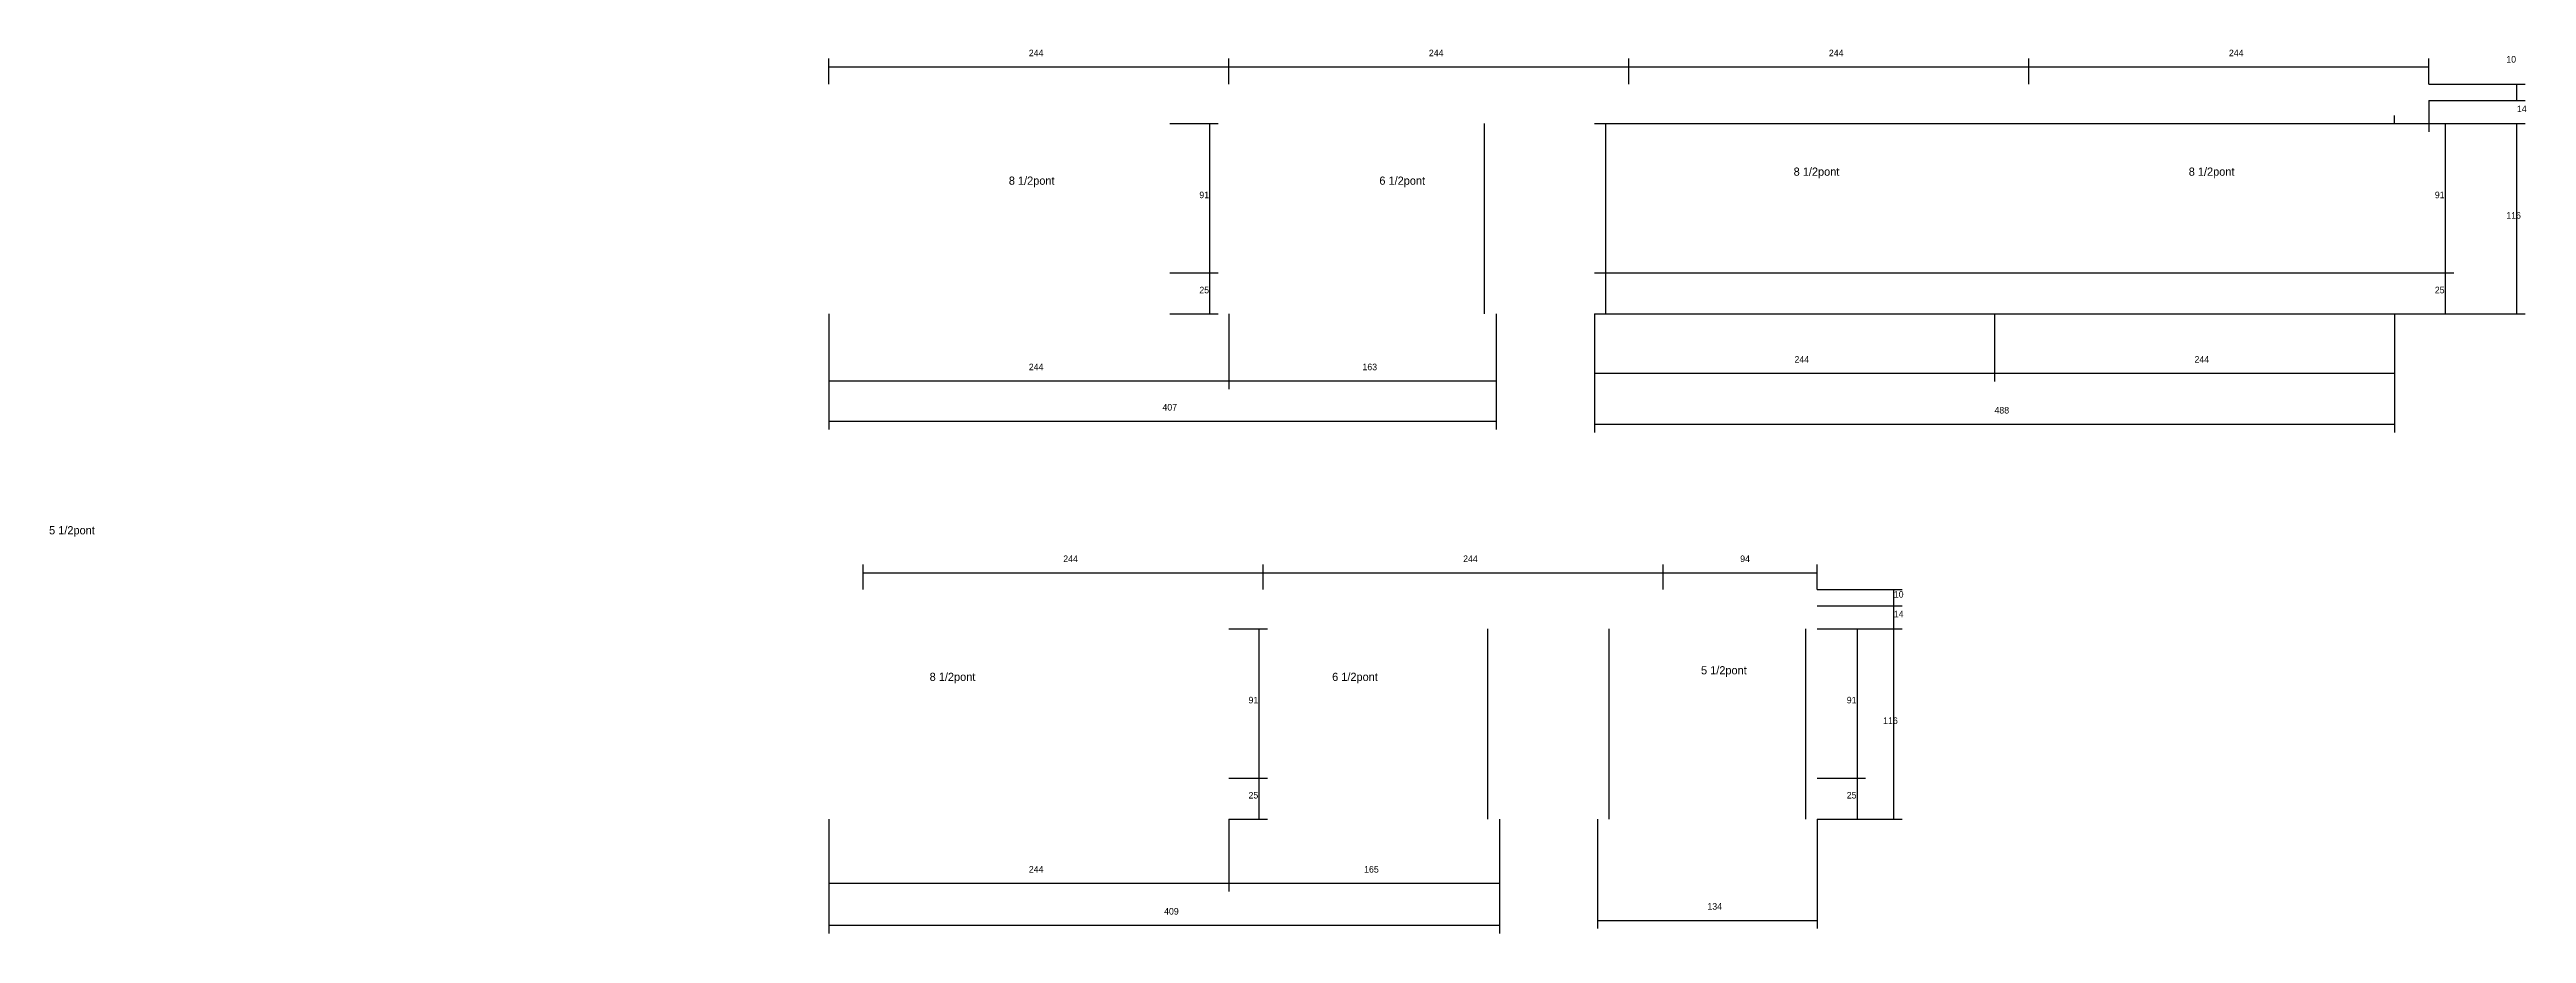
# Model space of a CAD drawing. Header units: metres. Extents: x -2848 to 22762, y -49062 to 1016.
# Drawn here: x -2180 to -669, y -26880 to -26341 of the extents above; entities that cross this region are included whole.
import ezdxf

# ---------------------------------------------------------------- set-up
doc = ezdxf.new("R2010")
doc.units = ezdxf.units.M
for name, color, linetype in [('COTA', 4, 'Continuous'), ('NOMENCLATURA', 7, 'Continuous'), ('Painéis', 200, 'Continuous'), ('SARR_2.2x7', 40, 'Continuous')]:
    doc.layers.add(name, color=color, linetype=linetype)

msp = doc.modelspace()

# ---------------------------------------------------------------- linework, layer by layer
at = {"layer": 'COTA'}
for p, q in [((-1704.4, -26361.8), (-1704.4, -26346.2)), ((-1460.4, -26361.8), (-1460.4, -26346.2)), ((-1460.4, -26361.8), (-1460.4, -26346.2)), ((-1216.4, -26361.8), (-1216.4, -26346.2)), ((-1216.4, -26361.8), (-1216.4, -26346.2)), ((-972.4, -26361.8), (-972.4, -26346.2)), ((-972.4, -26361.8), (-972.4, -26346.2)), ((-728.4, -26361.8), (-728.4, -26346.2)), ((-1704.4, -26351.2), (-1460.4, -26351.2)), ((-1460.4, -26351.2), (-1216.4, -26351.2)), ((-1216.4, -26351.2), (-972.4, -26351.2)), ((-972.4, -26351.2), (-728.4, -26351.2)), ((-728.4, -26361.8), (-669.7, -26361.8)), ((-674.7, -26371.8), (-674.7, -26361.8)), ((-728.4, -26371.8), (-669.7, -26371.8)), ((-728.4, -26371.8), (-728.4, -26390.8)), ((-1496.3, -26385.8), (-1466.9, -26385.8)), ((-1471.9, -26476.8), (-1471.9, -26385.8)), ((-749.4, -26385.8), (-749.4, -26380.8)), ((-749.4, -26385.8), (-669.7, -26385.8)), ((-749.4, -26385.8), (-728.4, -26385.8)), ((-749.4, -26385.8), (-713.3, -26385.8)), ((-718.3, -26476.8), (-718.3, -26385.8)), ((-674.7, -26501.8), (-674.7, -26385.8)), ((-1496.3, -26476.8), (-1466.9, -26476.8)), ((-1496.3, -26476.8), (-1466.9, -26476.8)), ((-1471.9, -26501.8), (-1471.9, -26476.8)), ((-749.4, -26476.8), (-713.3, -26476.8)), ((-749.4, -26476.8), (-713.3, -26476.8)), ((-718.3, -26501.8), (-718.3, -26476.8)), ((-1704.4, -26501.8), (-1704.4, -26547.7)), ((-1704.4, -26501.8), (-1704.4, -26572.3)), ((-1496.3, -26501.8), (-1466.9, -26501.8)), ((-1460.4, -26501.8), (-1460.4, -26547.7)), ((-1460.4, -26501.8), (-1460.4, -26547.7)), ((-1297.4, -26501.8), (-1297.4, -26547.7)), ((-1297.4, -26501.8), (-1297.4, -26572.3)), ((-1237.4, -26501.8), (-1237.4, -26543.1)), ((-1237.4, -26501.8), (-1237.4, -26574.1)), ((-993.4, -26501.8), (-993.4, -26543.1)), ((-993.4, -26501.8), (-993.4, -26543.1)), ((-749.4, -26501.8), (-749.4, -26574.1)), ((-749.4, -26501.8), (-749.4, -26543.1)), ((-749.4, -26501.8), (-669.7, -26501.8)), ((-749.4, -26501.8), (-713.3, -26501.8)), ((-1704.4, -26542.7), (-1460.4, -26542.7)), ((-1460.4, -26542.7), (-1297.4, -26542.7)), ((-1237.4, -26538.1), (-993.4, -26538.1)), ((-993.4, -26538.1), (-749.4, -26538.1)), ((-1704.4, -26567.3), (-1297.4, -26567.3)), ((-1237.4, -26569.1), (-749.4, -26569.1)), ((-1683.4, -26669.9), (-1683.4, -26654.7)), ((-1683.4, -26659.7), (-1439.4, -26659.7)), ((-1439.4, -26669.9), (-1439.4, -26654.7)), ((-1439.4, -26669.9), (-1439.4, -26654.7)), ((-1439.4, -26659.7), (-1195.5, -26659.7)), ((-1195.5, -26669.9), (-1195.5, -26654.7)), ((-1195.5, -26669.9), (-1195.5, -26654.7)), ((-1195.5, -26659.7), (-1101.5, -26659.7)), ((-1101.5, -26669.9), (-1101.5, -26654.7)), ((-1101.5, -26669.9), (-1049.8, -26669.9)), ((-1101.5, -26679.9), (-1049.8, -26679.9)), ((-1101.5, -26679.9), (-1049.8, -26679.9)), ((-1054.8, -26679.9), (-1054.8, -26669.9)), ((-1054.8, -26693.9), (-1054.8, -26679.9)), ((-1460.4, -26693.9), (-1436.9, -26693.9)), ((-1441.9, -26784.9), (-1441.9, -26693.9)), ((-1101.5, -26693.9), (-1049.8, -26693.9)), ((-1101.5, -26693.9), (-1049.8, -26693.9)), ((-1101.5, -26693.9), (-1072, -26693.9)), ((-1077, -26784.9), (-1077, -26693.9)), ((-1054.8, -26809.9), (-1054.8, -26693.9)), ((-1460.4, -26784.9), (-1436.9, -26784.9)), ((-1460.4, -26784.9), (-1436.9, -26784.9)), ((-1441.9, -26809.9), (-1441.9, -26784.9)), ((-1101.5, -26784.9), (-1072, -26784.9)), ((-1101.5, -26784.9), (-1072, -26784.9)), ((-1077, -26809.9), (-1077, -26784.9)), ((-1704.4, -26809.9), (-1704.4, -26854.1)), ((-1704.4, -26809.9), (-1704.4, -26879.7)), ((-1460.4, -26809.9), (-1460.4, -26854.1)), ((-1460.4, -26809.9), (-1460.4, -26854.1)), ((-1460.4, -26809.9), (-1436.9, -26809.9)), ((-1295.4, -26809.9), (-1295.4, -26879.7)), ((-1235.5, -26809.9), (-1235.5, -26876.7)), ((-1101.5, -26809.9), (-1101.5, -26876.7)), ((-1101.5, -26809.9), (-1049.8, -26809.9)), ((-1101.5, -26809.9), (-1072, -26809.9)), ((-1295.4, -26822.2), (-1295.4, -26854.1)), ((-1704.4, -26849.1), (-1460.4, -26849.1)), ((-1460.4, -26849.1), (-1295.4, -26849.1)), ((-1704.4, -26874.7), (-1295.4, -26874.7)), ((-1235.5, -26871.7), (-1101.5, -26871.7))]:
    msp.add_line(p, q, dxfattribs=at)
at = {"layer": 'Painéis'}
for p, q in [((-1237.4, -26385.8), (-749.4, -26385.8)), ((-1237.4, -26476.8), (-749.4, -26476.8)), ((-1237.4, -26501.8), (-749.4, -26501.8))]:
    msp.add_line(p, q, dxfattribs=at)
at = {"layer": 'SARR_2.2x7'}
for p, q in [((-1304.4, -26501.8), (-1304.4, -26385.8)), ((-1230.4, -26476.8), (-1230.4, -26385.8)), ((-1230.4, -26501.8), (-1230.4, -26476.8)), ((-1302.4, -26784.9), (-1302.4, -26693.9)), ((-1228.5, -26784.9), (-1228.5, -26693.9)), ((-1108.5, -26784.9), (-1108.5, -26693.9)), ((-1302.4, -26809.9), (-1302.4, -26784.9)), ((-1228.5, -26809.9), (-1228.5, -26784.9)), ((-1108.5, -26809.9), (-1108.5, -26784.9))]:
    msp.add_line(p, q, dxfattribs=at)

# ---------------------------------------------------------------- texts
at = {"layer": 'COTA'}
for s, p in [('244', (-1582.4, -26344.7)), ('244', (-1338.4, -26344.7)), ('244', (-1094.4, -26344.7)), ('244', (-850.4, -26344.7)), ('10', (-681.2, -26348.6)), ('14', (-674.7, -26378.8)), ('91', (-1478.4, -26431.3)), ('91', (-724.8, -26431.3)), ('116', (-681.2, -26443.8)), ('25', (-1478.4, -26489.3)), ('25', (-724.8, -26489.3)), ('244', (-1115.4, -26531.6)), ('244', (-871.4, -26531.6)), ('244', (-1582.4, -26536.2)), ('163', (-1378.9, -26536.2)), ('407', (-1500.9, -26560.8)), ('488', (-993.4, -26562.6)), ('244', (-1561.4, -26653.2)), ('244', (-1317.5, -26653.2)), ('94', (-1148.5, -26653.2)), ('10', (-1054.8, -26674.9)), ('14', (-1054.8, -26686.9)), ('91', (-1448.4, -26739.4)), ('91', (-1083.5, -26739.4)), ('116', (-1061.3, -26751.9)), ('25', (-1448.4, -26797.4)), ('25', (-1083.5, -26797.4)), ('244', (-1582.4, -26842.6)), ('165', (-1377.9, -26842.6)), ('134', (-1168.5, -26865.2)), ('409', (-1499.9, -26868.2))]:
    msp.add_text(s, height=4, dxfattribs=at).set_placement(p)
at = {"layer": 'NOMENCLATURA'}
for s, p in [('8 1/2pont', (-1594.6, -26423.1)), ('6 1/2pont', (-1368.6, -26423.1)), ('8 1/2pont', (-1115.9, -26417.6)), ('8 1/2pont', (-874.9, -26417.6)), ('5 1/2pont', (-2180, -26636.3)), ('8 1/2pont', (-1642.9, -26725.7)), ('6 1/2pont', (-1397.4, -26725.7)), ('5 1/2pont', (-1172.4, -26721.7))]:
    msp.add_text(s, height=5, dxfattribs=at).set_placement(p)

doc.saveas('drawing.dxf')
